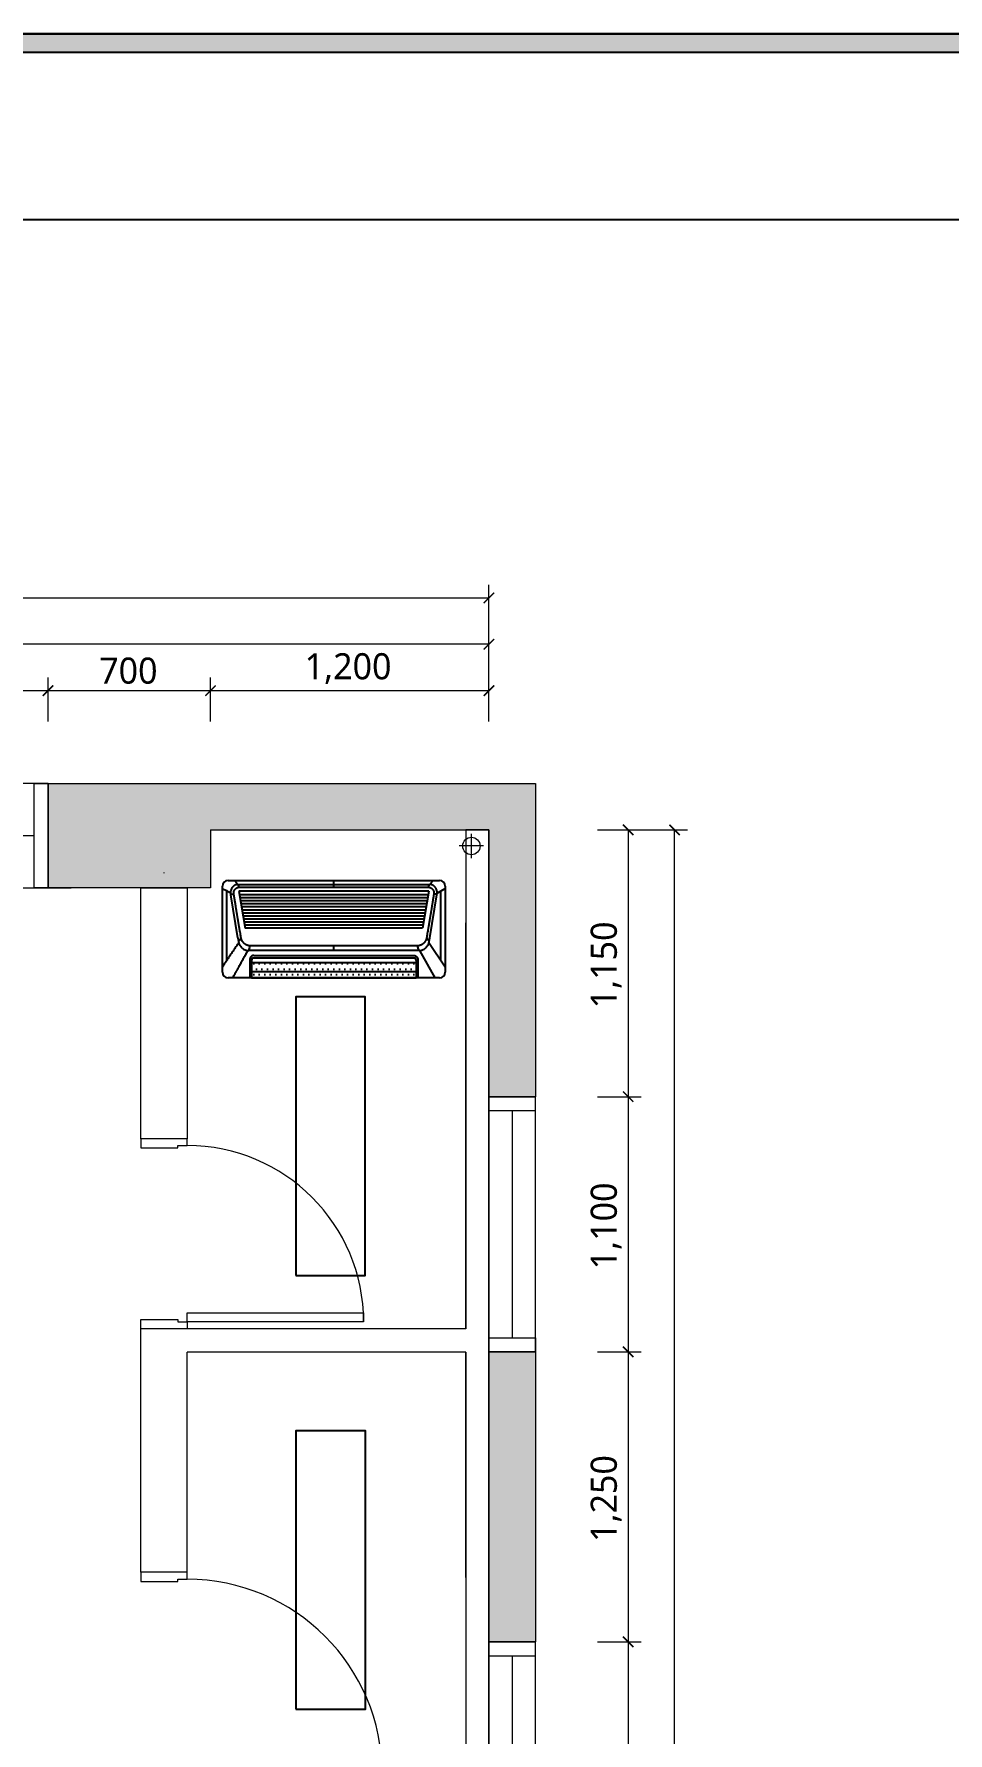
# Model space of a CAD drawing. Header units: metres. Extents: x 11578468 to 47831421, y -58341524 to -14256839.
# Drawn here: x 23850967 to 23854906, y -29081585 to -29074262 of the extents above; entities that cross this region are included whole.
import ezdxf
from ezdxf.enums import TextEntityAlignment as Align

# ---------------------------------------------------------------- set-up
doc = ezdxf.new("R2010")
doc.units = ezdxf.units.M
doc.header["$LTSCALE"] = 50
doc.header["$MEASUREMENT"] = 0
doc.layers.get('DEFPOINTS').update_dxf_attribs({"linetype": 'CONTINUOUS'})
for name, color, linetype in [('#조명', 40, 'CONTINUOUS'), ('DVM_INDOOR', 7, 'CONTINUOUS'), ('FORM(YOURNAME)-1', 1, 'CONTINUOUS'), ('FORM(YOURNAME)-11', 1, 'CONTINUOUS')]:
    doc.layers.add(name, color=color, linetype=linetype)
doc.layers.add('ha', color=8, linetype='CONTINUOUS', lineweight=5)
doc.styles.add('N 맑은고딕', font='malgun.ttf')
doc.styles.add('YOURNAME', font='malgun.ttf')

# ---------------------------------------------------------------- blocks, each defined once
blk = doc.blocks.new('FORM-ELEVATION')
at = {"layer": 'FORM(YOURNAME)-11'}
h = blk.add_hatch(color=256, dxfattribs=at)
h.dxf.hatch_style = 1
h.paths.add_polyline_path([(-10309, 35708), (71691, 35708), (71691, 35508), (-10309, 35508)])
h.paths.add_polyline_path([(-10309, -21492), (71691, -21492), (71691, -21692), (-10309, -21692)])
at = {"layer": 'DEFPOINTS', "color": 158}
blk.add_lwpolyline([(-10309, -21692), (71691, -21692), (71691, 35708), (-10309, 35708)], close=True, dxfattribs=at)
at = {"layer": 'DEFPOINTS'}
blk.add_lwpolyline([(-8309, 33708), (61071, 33708), (61071, -19692), (-8309, -19692)], close=True, dxfattribs=at)
at = {"layer": 'FORM(YOURNAME)-11'}
blk.add_lwpolyline([(-10309, 35708), (71691, 35708), (71691, 35508), (-10309, 35508)], close=True, dxfattribs=at)
at = {"layer": 'FORM(YOURNAME)-11', "color": 3, "style": 'YOURNAME'}
for tag, height, p in [('1', 451, (71041, -1219)), ('2', 451, (71041, -1863)), ('3', 451, (71041, -3150)), ('4', 451, (71041, -5081)), ('5', 515, (71041, -7398)), ('6', 515, (71041, -9650)), ('7', 515, (71041, -11903)), ('8', 515, (71041, -14155)), ('9', 515, (71041, -16408)), ('10', 515, (66791, -18596)), ('11', 515, (71041, -18660)), ('12', 515, (66791, -20848)), ('13', 515, (71041, -20848))]:
    blk.add_attdef(tag, text='', height=height, dxfattribs=at).set_placement(p, align=Align.MIDDLE_RIGHT)

msp = doc.modelspace()

# ---------------------------------------------------------------- hatches: boundary and pattern name
at = {"layer": 'DVM_INDOOR'}
h = msp.add_hatch(dxfattribs=at)
h.set_pattern_fill('DOTS', color=0, scale=15, angle=180)
h.set_pattern_definition([(180, (23852259.294, -29077911.435), (-11.9062, -23.8125), [0, -23.8125])])
h.paths.add_polyline_path([(23852613.7, -29078264.6), (23852613.7, -29078253.7, 0.414214), (23852604.9, -29078244.8), (23851913.7, -29078244.8, 0.414214), (23851904.8, -29078253.7), (23851904.8, -29078264.6)])
h.paths.add_polyline_path([(23852613.7, -29078302.2), (23852613.7, -29078264.6), (23851904.8, -29078264.6), (23851904.8, -29078302.2)])
h.paths.add_polyline_path([(23851904.8, -29078302.2), (23851904.8, -29078330.5), (23852613.7, -29078330.5), (23852613.7, -29078302.2)])

# ---------------------------------------------------------------- linework, layer by layer
at = {"layer": '#조명', "ltscale": 10}
for points in [[(23852094.9, -29079612.6), (23852394.9, -29079612.6), (23852394.9, -29078412.6), (23852094.9, -29078412.6)], [(23852095.3, -29081482.3), (23852395.3, -29081482.3), (23852395.3, -29080282.3), (23852095.3, -29080282.3)]]:
    msp.add_lwpolyline(points, close=True, dxfattribs=at)
at = {"layer": 'DVM_INDOOR', "color": 0}
for p, q in [((23851779.3, -29078305.5), (23851779.3, -29077935.5)), ((23851804.3, -29077910.5), (23852714.3, -29077910.5)), ((23851847.1, -29077927.9), (23852671.5, -29077927.9)), ((23851851.9, -29077939.5), (23851847.1, -29077927.9)), ((23851851.9, -29077939.5), (23852666.7, -29077939.5)), ((23852259.3, -29077939.5), (23852259.3, -29077910.5)), ((23852666.7, -29077939.5), (23852671.5, -29077927.9)), ((23852704.5, -29077964.6), (23852739.3, -29077945)), ((23852739.3, -29077935.5), (23852739.3, -29078305.5)), ((23851798.3, -29078254.4), (23851798.3, -29077955.8)), ((23851814.5, -29077968.8), (23851828.5, -29077968.8)), ((23851845.5, -29078157.4), (23851815.1, -29077972.9)), ((23851850.4, -29077956.1), (23851877, -29078116.5)), ((23852668.3, -29077956.1), (23851850.4, -29077956.1)), ((23852665.6, -29077972.5), (23851853.1, -29077972.5)), ((23852663.4, -29077985.5), (23851855.3, -29077985.5)), ((23852661.3, -29077998.6), (23851857.4, -29077998.6)), ((23852659.1, -29078011.6), (23851859.6, -29078011.6)), ((23852656.9, -29078024.6), (23851861.8, -29078024.6)), ((23852668.3, -29077956.1), (23852641.7, -29078116.5)), ((23852673, -29078157.4), (23852703.5, -29077972.9)), ((23852704.1, -29077968.8), (23852690.1, -29077968.8)), ((23852720.3, -29078255.2), (23852720.3, -29077955.8)), ((23852654.8, -29078037.8), (23851864, -29078037.8)), ((23852652.6, -29078050.8), (23851866.1, -29078050.8)), ((23852650.4, -29078063.8), (23851868.3, -29078063.8)), ((23852648.3, -29078076.9), (23851870.4, -29078076.9)), ((23852646.1, -29078089.9), (23851872.6, -29078089.9)), ((23851848.3, -29078173.5), (23851859.7, -29078157.2)), ((23852643.9, -29078102.9), (23851874.8, -29078102.9)), ((23852641.7, -29078116.5), (23851877, -29078116.5)), ((23852670.3, -29078173.5), (23852659, -29078157.2)), ((23852626.1, -29078212.5), (23851892.5, -29078212.6)), ((23851895.2, -29078191), (23852623.5, -29078191)), ((23852604.9, -29078244.8), (23851913.7, -29078244.8)), ((23851915.1, -29078233.5), (23852603.5, -29078233.5)), ((23852259.4, -29078212.6), (23852259.4, -29078191)), ((23852626.1, -29078212.6), (23852620.5, -29078191)), ((23852696.2, -29078330.5), (23852629.3, -29078212.5)), ((23852739.3, -29078283.5), (23852669.1, -29078178.6)), ((23851897.3, -29078254.6), (23851897.3, -29078330.5)), ((23851904.8, -29078253.7), (23851904.8, -29078330.5)), ((23851904.8, -29078264.6), (23852613.7, -29078264.6)), ((23851904.8, -29078302.2), (23852613.7, -29078302.2)), ((23852613.7, -29078253.7), (23852613.7, -29078330.5)), ((23852714.3, -29078330.5), (23851804.3, -29078330.5)), ((23851904.8, -29078330.5), (23852613.7, -29078330.5))]:
    msp.add_line(p, q, dxfattribs=at)
for centre, radius, start, end in [((23851804.3, -29077935.5), 25, 90, 180), ((23852714.3, -29077935.5), 25, 0, 90), ((23851913.7, -29078253.7), 8.88, 90, 180), ((23852604.9, -29078253.7), 8.88, 0, 90), ((23851804.3, -29078305.5), 25, 180, 270), ((23852714.3, -29078305.5), 25, 270, 0)]:
    msp.add_arc(centre, radius, start, end, dxfattribs=at)
for points, knots in [([(23851814, -29077964.6), (23851813.8, -29077964.5), (23851813.4, -29077964.3), (23851812.8, -29077963.9), (23851812.2, -29077963.6), (23851811.6, -29077963.2), (23851811, -29077962.9), (23851810.3, -29077962.5), (23851809.7, -29077962.2), (23851809, -29077961.8), (23851808.3, -29077961.4), (23851807.7, -29077961), (23851807, -29077960.6), (23851806.3, -29077960.3), (23851805.6, -29077959.9), (23851804.9, -29077959.5), (23851804.2, -29077959.1), (23851803.4, -29077958.7), (23851802.7, -29077958.3), (23851802.1, -29077957.9), (23851801.6, -29077957.7), (23851801.3, -29077957.5), (23851801, -29077957.3), (23851800.7, -29077957.2), (23851800.4, -29077957), (23851800.1, -29077956.8), (23851799.8, -29077956.7), (23851799.5, -29077956.5), (23851799.2, -29077956.3), (23851798.9, -29077956.1), (23851798.6, -29077956), (23851798.4, -29077955.9), (23851798.3, -29077955.8), (23851798.3, -29077955.8), (23851798.3, -29077955.8), (23851798.3, -29077955.8), (23851791.9, -29077952.3), (23851785.6, -29077948.8), (23851779.3, -29077945.2)], [0, 0, 0, 0, 0.037955, 0.076452, 0.11549, 0.15507, 0.195192, 0.235857, 0.277063, 0.318813, 0.361106, 0.403942, 0.447322, 0.491246, 0.535716, 0.58073, 0.62629, 0.672397, 0.71905, 0.76625, 0.785405, 0.804619, 0.823892, 0.843223, 0.862614, 0.882063, 0.901572, 0.921139, 0.940766, 0.960451, 0.980196, 1, 1, 1, 1, 1, 1, 2.206425, 2.206425, 2.206425, 2.206425]), ([(23851844, -29077928), (23851843.8, -29077928.1), (23851843.1, -29077928.1), (23851841.7, -29077928.3), (23851838.2, -29077929), (23851834.2, -29077930.4), (23851830.5, -29077932.5), (23851828.5, -29077933.9), (23851827, -29077935), (23851825.6, -29077936.2), (23851824.3, -29077937.5), (23851823.2, -29077938.6), (23851822.4, -29077939.5), (23851821.8, -29077940.2), (23851821.2, -29077941), (23851820.5, -29077942), (23851819.3, -29077943.8), (23851817.1, -29077947.6), (23851815.4, -29077952.4), (23851814.3, -29077957.4), (23851814, -29077960.6), (23851814, -29077963), (23851814, -29077964.1), (23851814, -29077964.6)], [0, 0, 0, 0, 0.009066, 0.044745, 0.080424, 0.223142, 0.2945, 0.330179, 0.365859, 0.401538, 0.437217, 0.472897, 0.490736, 0.508576, 0.526415, 0.544255, 0.579934, 0.651293, 0.79401, 0.865369, 0.936727, 0.972407, 1, 1, 1, 1]), ([(23851828.5, -29077968.8), (23851828.4, -29077967.9), (23851828.2, -29077966.6), (23851828.2, -29077964.8), (23851828.2, -29077962.9), (23851828.4, -29077960.7), (23851829.2, -29077957.1), (23851830.2, -29077954.4), (23851831.1, -29077952.6), (23851831.1, -29077952.5)], [0, 0, 0, 0, 0.161812, 0.242718, 0.323624, 0.485436, 0.647248, 0.970871, 1, 1, 1, 1]), ([(23851831.1, -29077952.5), (23851831.5, -29077951.8), (23851832.1, -29077950.8), (23851832.8, -29077949.6), (23851833.4, -29077948.9), (23851833.8, -29077948.4), (23851834.2, -29077947.9), (23851834.8, -29077947.2), (23851835.5, -29077946.4), (23851836.5, -29077945.5), (23851837.5, -29077944.6), (23851838.5, -29077943.8), (23851840, -29077942.8), (23851842.6, -29077941.3), (23851845.5, -29077940.3), (23851848, -29077939.8), (23851849.3, -29077939.6), (23851850.6, -29077939.5), (23851851.4, -29077939.5), (23851851.9, -29077939.5)], [0, 0, 0, 0, 0.083501, 0.134418, 0.159876, 0.185335, 0.210793, 0.236251, 0.287168, 0.338084, 0.389001, 0.439918, 0.490834, 0.592667, 0.796334, 0.84725, 0.898167, 0.949083, 1, 1, 1, 1]), ([(23851844, -29077928), (23851843.5, -29077927.3), (23851842.7, -29077925.8), (23851841.4, -29077923.5), (23851840.5, -29077921.9), (23851839.9, -29077920.8), (23851839.7, -29077920.5), (23851839.5, -29077920.2), (23851839.4, -29077920), (23851839.2, -29077919.6), (23851838.6, -29077918.6), (23851837.6, -29077916.9), (23851836.3, -29077914.8), (23851835.4, -29077913.3), (23851834.9, -29077912.5), (23851834.8, -29077912.4), (23851834.4, -29077911.7), (23851833.9, -29077911.1), (23851833.5, -29077910.5)], [0, 0, 0, 0, 0.138479, 0.276957, 0.415436, 0.450055, 0.471693, 0.484675, 0.497657, 0.519295, 0.553914, 0.692393, 0.830871, 0.96935, 1, 1, 1, 1.138988, 1.138988, 1.138988, 1.138988]), ([(23851844, -29077928), (23851844.4, -29077928), (23851845.4, -29077927.9), (23851846.5, -29077927.9), (23851847.1, -29077927.9)], [0, 0, 0, 0, 0.427232, 1, 1, 1, 1]), ([(23852666.7, -29077939.5), (23852667.2, -29077939.5), (23852668, -29077939.5), (23852669.3, -29077939.6), (23852670.6, -29077939.8), (23852673.1, -29077940.3), (23852676, -29077941.3), (23852678.6, -29077942.8), (23852680.1, -29077943.8), (23852681.1, -29077944.6), (23852682.1, -29077945.5), (23852683.1, -29077946.4), (23852683.8, -29077947.2), (23852684.4, -29077947.9), (23852684.8, -29077948.4), (23852685.2, -29077948.9), (23852685.7, -29077949.6), (23852686.5, -29077950.8), (23852687.1, -29077951.8), (23852687.5, -29077952.5)], [0, 0, 0, 0, 0.050917, 0.101833, 0.15275, 0.203666, 0.407333, 0.509166, 0.560082, 0.610999, 0.661916, 0.712832, 0.763749, 0.789207, 0.814665, 0.840124, 0.865582, 0.916499, 1, 1, 1, 1]), ([(23852674.6, -29077928), (23852674.2, -29077928), (23852673.1, -29077927.9), (23852672.1, -29077927.9), (23852671.5, -29077927.9)], [0, 0, 0, 0, 0.427232, 1, 1, 1, 1]), ([(23852685.1, -29077910.5), (23852684.7, -29077911.1), (23852684.2, -29077911.7), (23852683.8, -29077912.4), (23852683.7, -29077912.5), (23852683.2, -29077913.3), (23852682.2, -29077914.8), (23852681, -29077916.9), (23852680, -29077918.6), (23852679.4, -29077919.6), (23852679.2, -29077920), (23852679.1, -29077920.2), (23852678.9, -29077920.5), (23852678.7, -29077920.8), (23852678.1, -29077921.9), (23852677.2, -29077923.5), (23852675.9, -29077925.8), (23852675, -29077927.3), (23852674.6, -29077928)], [-0.138988, -0.138988, -0.138988, -0.138988, 0, 0, 0, 0.03065, 0.169129, 0.307607, 0.446086, 0.480706, 0.502343, 0.515325, 0.528308, 0.549945, 0.584564, 0.723043, 0.861521, 1, 1, 1, 1]), ([(23852704.5, -29077964.6), (23852704.6, -29077964.1), (23852704.6, -29077963), (23852704.5, -29077960.6), (23852704.2, -29077957.4), (23852703.2, -29077952.4), (23852701.5, -29077947.6), (23852699.3, -29077943.8), (23852698.1, -29077942), (23852697.4, -29077941), (23852696.8, -29077940.2), (23852696.2, -29077939.5), (23852695.4, -29077938.6), (23852694.3, -29077937.5), (23852693, -29077936.2), (23852691.6, -29077935), (23852690.1, -29077933.9), (23852688.1, -29077932.5), (23852684.4, -29077930.4), (23852680.4, -29077929), (23852676.9, -29077928.3), (23852675.5, -29077928.1), (23852674.8, -29077928.1), (23852674.6, -29077928)], [0, 0, 0, 0, 0.027593, 0.063273, 0.134631, 0.20599, 0.348707, 0.420066, 0.455745, 0.473585, 0.491424, 0.509264, 0.527103, 0.562783, 0.598462, 0.634141, 0.669821, 0.7055, 0.776858, 0.919576, 0.955255, 0.990934, 1, 1, 1, 1]), ([(23852687.5, -29077952.5), (23852687.5, -29077952.6), (23852688.4, -29077954.4), (23852689.4, -29077957.1), (23852690.2, -29077960.7), (23852690.4, -29077962.9), (23852690.4, -29077964.8), (23852690.4, -29077966.6), (23852690.2, -29077967.9), (23852690.1, -29077968.8)], [0, 0, 0, 0, 0.029129, 0.352752, 0.514564, 0.676376, 0.757282, 0.838188, 1, 1, 1, 1]), ([(23851814, -29077964.6), (23851814.1, -29077964.7), (23851814.1, -29077966.2), (23851814.3, -29077967.6), (23851814.5, -29077968.8)], [0, 0, 0, 0, 0.10178, 1, 1, 1, 1]), ([(23851853.8, -29078123.2), (23851853.7, -29078122.7), (23851853.5, -29078121.9), (23851853.3, -29078120.6), (23851853.1, -29078119.4), (23851852.9, -29078118.1), (23851852.7, -29078116.8), (23851852.5, -29078115.5), (23851852.2, -29078114.3), (23851852, -29078113), (23851851.8, -29078111.7), (23851851.6, -29078110.5), (23851851.4, -29078109.2), (23851851.2, -29078107.9), (23851851, -29078106.7), (23851850.7, -29078105.4), (23851850.5, -29078104.1), (23851850.3, -29078102.9), (23851850.1, -29078101.6), (23851849.9, -29078100.3), (23851849.7, -29078099.1), (23851849.5, -29078097.8), (23851849.2, -29078096.5), (23851849, -29078095.2), (23851848.8, -29078094), (23851848.6, -29078092.7), (23851848.4, -29078091.4), (23851848.2, -29078090.2), (23851848, -29078088.9), (23851847.8, -29078087.6), (23851847.5, -29078086.4), (23851847.3, -29078085.1), (23851847.1, -29078083.8), (23851846.9, -29078082.6), (23851846.7, -29078081.3), (23851846.5, -29078080), (23851846.3, -29078078.7), (23851846.1, -29078077.5), (23851845.9, -29078076.2), (23851845.6, -29078074.9), (23851845.4, -29078073.7), (23851845.2, -29078072.4), (23851845, -29078071.1), (23851844.8, -29078069.9), (23851844.6, -29078068.6), (23851844.4, -29078067.3), (23851844.2, -29078066), (23851844, -29078064.8), (23851843.7, -29078063.5), (23851843.5, -29078062.2), (23851843.3, -29078061), (23851843.1, -29078059.7), (23851842.9, -29078058.4), (23851842.7, -29078057.2), (23851842.5, -29078055.9), (23851842.3, -29078054.6), (23851842.1, -29078053.3), (23851841.9, -29078052.1), (23851841.7, -29078050.8), (23851841.5, -29078049.7), (23851841.3, -29078048.4), (23851841, -29078047), (23851840.7, -29078045.1), (23851840.3, -29078042.8), (23851839.9, -29078039.9), (23851839.3, -29078036.6), (23851838.7, -29078032.7), (23851838, -29078028.4), (23851837.2, -29078023.7), (23851836.4, -29078018.4), (23851835.4, -29078012.3), (23851834.3, -29078005.7), (23851833.3, -29077998.9), (23851832.2, -29077992.5), (23851831.3, -29077986.6), (23851830.5, -29077981.2), (23851829.8, -29077976.9), (23851829.3, -29077973.7), (23851828.9, -29077971.3), (23851828.6, -29077969.6), (23851828.5, -29077968.8)], [0, 0, 0, 0, 0.008229, 0.016457, 0.024686, 0.032914, 0.041143, 0.049372, 0.0576, 0.065829, 0.074057, 0.082286, 0.090515, 0.098743, 0.106972, 0.115201, 0.123429, 0.131658, 0.139887, 0.148115, 0.156344, 0.164573, 0.172802, 0.181031, 0.189259, 0.197488, 0.205717, 0.213946, 0.222175, 0.230404, 0.238633, 0.246862, 0.255091, 0.26332, 0.271549, 0.279778, 0.288007, 0.296236, 0.304465, 0.312694, 0.320924, 0.329153, 0.337382, 0.345612, 0.353841, 0.36207, 0.3703, 0.378529, 0.386759, 0.394988, 0.403218, 0.411447, 0.419677, 0.427907, 0.436137, 0.444366, 0.452596, 0.460826, 0.469056, 0.477286, 0.483305, 0.49245, 0.504719, 0.520112, 0.538631, 0.560274, 0.585042, 0.612935, 0.643953, 0.678095, 0.715362, 0.762507, 0.806641, 0.847764, 0.885877, 0.920978, 0.953069, 0.968712, 0.984356, 1, 1, 1, 1]), ([(23852690.1, -29077968.8), (23852690, -29077969.3), (23852689.9, -29077970.3), (23852689.6, -29077971.7), (23852689.4, -29077973.2), (23852689.2, -29077974.6), (23852688.8, -29077977.2), (23852688.2, -29077981), (23852687.4, -29077985.9), (23852686.6, -29077990.8), (23852685.8, -29077995.7), (23852685.1, -29078000.6), (23852684.3, -29078005.5), (23852683.5, -29078010.4), (23852682.7, -29078015.3), (23852681.9, -29078020.2), (23852681.1, -29078025.1), (23852680.3, -29078030), (23852679.5, -29078034.9), (23852678.7, -29078039.7), (23852677.9, -29078044.6), (23852677.3, -29078048.3), (23852676.9, -29078050.8), (23852676.7, -29078052.4), (23852676.4, -29078054.3), (23852676, -29078056.5), (23852675.6, -29078059), (23852675.1, -29078061.9), (23852674.6, -29078065.2), (23852674, -29078068.7), (23852673.3, -29078072.7), (23852672.6, -29078076.9), (23852671.9, -29078081.5), (23852671.1, -29078086), (23852670.4, -29078090.4), (23852669.7, -29078094.3), (23852669.1, -29078098.1), (23852668.5, -29078101.8), (23852667.9, -29078105.3), (23852667.3, -29078108.6), (23852666.8, -29078111.8), (23852666.2, -29078114.9), (23852665.8, -29078117.8), (23852665.3, -29078120.5), (23852665, -29078122.3), (23852664.8, -29078123.2)], [0, 0, 0, 0, 0.009386, 0.018773, 0.028159, 0.037545, 0.046931, 0.078652, 0.110373, 0.142093, 0.173812, 0.205531, 0.23725, 0.268968, 0.300686, 0.332404, 0.364122, 0.395839, 0.427558, 0.459276, 0.490995, 0.522714, 0.530462, 0.540414, 0.552571, 0.566932, 0.583498, 0.602267, 0.623241, 0.646419, 0.671801, 0.699386, 0.729175, 0.761167, 0.787726, 0.813316, 0.837936, 0.861587, 0.884268, 0.90598, 0.926722, 0.946495, 0.965299, 0.983134, 1, 1, 1, 1]), ([(23852704.1, -29077968.8), (23852704.3, -29077967.6), (23852704.5, -29077966.2), (23852704.5, -29077964.7), (23852704.5, -29077964.6)], [0, 0, 0, 0, 0.89822, 1, 1, 1, 1]), ([(23851845.5, -29078157.4), (23851845.7, -29078158.5), (23851846.3, -29078161.7), (23851847.2, -29078167.1), (23851848, -29078171.3), (23851848.3, -29078173.5)], [0, 0, 0, 0, 0.203657, 0.601828, 1, 1, 1, 1]), ([(23851859.6, -29078157.2), (23851859.3, -29078155.3), (23851858.6, -29078151.3), (23851857.2, -29078143.5), (23851855.6, -29078134.1), (23851854.3, -29078126.7), (23851853.8, -29078123.2)], [0, 0, 0, 0, 0.172683, 0.345367, 0.690733, 1, 1, 1, 1]), ([(23851891.6, -29078191), (23851890.5, -29078190.8), (23851888.2, -29078190.2), (23851883.9, -29078188.8), (23851879.7, -29078186.7), (23851875.9, -29078184.1), (23851873.1, -29078181.9), (23851870.6, -29078179.5), (23851867.5, -29078175.9), (23851864.2, -29078170.9), (23851862, -29078166), (23851860.8, -29078162.5), (23851860.2, -29078160.2), (23851859.8, -29078158.4), (23851859.6, -29078157.2)], [0, 0, 0, 0, 0.071326, 0.142762, 0.285635, 0.357072, 0.428508, 0.499945, 0.571381, 0.714254, 0.857127, 0.892845, 0.928564, 1, 1, 1, 1]), ([(23852659, -29078157.2), (23852658.6, -29078159.3), (23852658.1, -29078161.4), (23852657.1, -29078164.4), (23852656.8, -29078165.4), (23852656, -29078167.3), (23852655.5, -29078168.3), (23852654.6, -29078170.2), (23852654.1, -29078171.1), (23852653, -29078172.9), (23852652.5, -29078173.8), (23852651.3, -29078175.5), (23852650.7, -29078176.3), (23852649.4, -29078177.9), (23852648, -29078179.5), (23852646.5, -29078180.9), (23852645, -29078182.3), (23852644.2, -29078182.9), (23852642.6, -29078184.2), (23852641.8, -29078184.8), (23852640.1, -29078185.9), (23852639.2, -29078186.4), (23852637.4, -29078187.4), (23852636.5, -29078187.9), (23852634.7, -29078188.7), (23852633.7, -29078189.1), (23852630.9, -29078190.1), (23852629, -29078190.6), (23852627, -29078191)], [0, 0, 0, 0, 0.125, 0.125, 0.1875, 0.1875, 0.25, 0.25, 0.3125, 0.3125, 0.375, 0.375, 0.4375, 0.4375, 0.5, 0.5625, 0.5625, 0.625, 0.625, 0.6875, 0.6875, 0.75, 0.75, 0.8125, 0.8125, 0.875, 0.875, 1, 1, 1, 1]), ([(23852664.8, -29078123.2), (23852664.2, -29078126.7), (23852663, -29078134.1), (23852661.4, -29078143.5), (23852660, -29078151.3), (23852659.3, -29078155.3), (23852659, -29078157.2)], [0, 0, 0, 0, 0.309267, 0.654634, 0.827317, 1, 1, 1, 1]), ([(23852670.3, -29078173.5), (23852670.6, -29078171.3), (23852671.4, -29078167.1), (23852672.3, -29078161.7), (23852672.9, -29078158.5), (23852673, -29078157.4)], [0, 0, 0, 0, 0.398172, 0.796343, 1, 1, 1, 1]), ([(23851849.5, -29078178.6), (23851849.3, -29078178.9), (23851847.5, -29078181.5), (23851842.6, -29078188.8), (23851834.6, -29078200.6), (23851826.6, -29078212.3), (23851820.3, -29078221.7), (23851815.5, -29078228.7), (23851810.8, -29078235.7), (23851806.1, -29078242.8), (23851802.1, -29078248.6), (23851799.5, -29078252.5), (23851798.5, -29078254), (23851798.3, -29078254.4)], [0, 0, 0, 0, 0.010955, 0.103774, 0.289412, 0.47505, 0.567869, 0.660688, 0.753507, 0.846326, 0.939144, 0.985554, 1, 1, 1, 1]), ([(23851848.3, -29078173.5), (23851848.6, -29078174.8), (23851848.9, -29078176.6), (23851849.4, -29078178.2), (23851849.5, -29078178.6)], [0, 0, 0, 0, 0.78338, 1, 1, 1, 1]), ([(23851849.2, -29078283.5), (23851850.4, -29078281.4), (23851853.1, -29078276.7), (23851857.2, -29078269.4), (23851861.6, -29078261.6), (23851867.5, -29078251.2), (23851874.8, -29078238.1), (23851882.2, -29078225.1), (23851887, -29078216.5), (23851888.9, -29078213.2), (23851889.3, -29078212.5)], [0, 0, 0, 0, 0.089531, 0.199634, 0.309737, 0.419839, 0.640044, 0.86025, 0.970352, 1, 1, 1, 1]), ([(23851849.5, -29078178.6), (23851849.6, -29078178.9), (23851849.9, -29078179.9), (23851851, -29078183.4), (23851853.5, -29078189.1), (23851857.3, -29078194.7), (23851860.8, -29078198.8), (23851863.7, -29078201.6), (23851866.8, -29078204.1), (23851871.2, -29078207.1), (23851876, -29078209.4), (23851880.9, -29078211.1), (23851884.1, -29078211.8), (23851886.7, -29078212.2), (23851888.2, -29078212.4), (23851889.1, -29078212.5), (23851889.3, -29078212.5)], [0, 0, 0, 0, 0.016085, 0.052074, 0.196028, 0.339982, 0.411958, 0.483935, 0.555912, 0.627889, 0.771843, 0.84382, 0.915797, 0.951785, 0.987774, 1, 1, 1, 1]), ([(23851889.3, -29078212.5), (23851889.7, -29078212.5), (23851890.8, -29078212.6), (23851891.9, -29078212.6), (23851892.5, -29078212.6)], [0, 0, 0, 0, 0.39769, 1, 1, 1, 1]), ([(23851892.5, -29078191), (23851893.2, -29078191), (23851893.9, -29078191), (23851894.7, -29078191), (23851894.9, -29078191), (23851895.1, -29078191)], [0, 0, 0, 0, 0.786931, 0.786931, 1, 1, 1, 1]), ([(23851898.1, -29078191), (23851897.9, -29078191.5), (23851897.8, -29078192.1), (23851897.7, -29078192.6), (23851897.5, -29078193.2), (23851897.4, -29078193.7), (23851897.2, -29078194.2), (23851895.7, -29078200.4), (23851894.1, -29078206.5), (23851892.5, -29078212.6)], [-0.176159, -0.176159, -0.176159, -0.176159, -0.087991, -0.087991, -0.087991, 0, 0, 0, 1, 1, 1, 1]), ([(23851895.2, -29078191), (23851895.2, -29078191), (23851895.2, -29078191), (23851895.2, -29078191), (23851895.2, -29078191), (23851895.2, -29078191)], [0, 0, 0, 0, 0.5, 0.5, 1, 1, 1, 1]), ([(23851900.9, -29078241.1), (23851900.9, -29078241.1), (23851900.8, -29078241.2), (23851900.7, -29078241.3), (23851900.7, -29078241.4), (23851900.6, -29078241.6), (23851900.5, -29078241.7), (23851900.2, -29078242.1), (23851900.1, -29078242.3), (23851899.6, -29078243.1), (23851899.4, -29078243.6), (23851898.9, -29078244.7), (23851898.7, -29078245.3), (23851898.4, -29078246.1), (23851898.3, -29078246.4), (23851898.1, -29078246.8), (23851898.1, -29078246.9), (23851898, -29078247.2), (23851897.9, -29078247.7), (23851897.8, -29078248.1), (23851897.7, -29078248.5), (23851897.7, -29078248.7), (23851897.6, -29078249), (23851897.6, -29078249.1), (23851897.6, -29078249.4), (23851897.5, -29078249.6), (23851897.5, -29078249.9), (23851897.5, -29078250), (23851897.4, -29078250.5), (23851897.4, -29078250.7), (23851897.4, -29078251.3), (23851897.4, -29078251.6), (23851897.4, -29078252.2), (23851897.3, -29078252.5), (23851897.3, -29078253.1), (23851897.3, -29078253.4), (23851897.3, -29078254), (23851897.3, -29078254.3), (23851897.3, -29078254.6)], [0, 0, 0, 0, 0.015625, 0.015625, 0.03125, 0.03125, 0.0625, 0.0625, 0.125, 0.125, 0.25, 0.25, 0.375, 0.375, 0.4375, 0.4375, 0.46875, 0.46875, 0.5, 0.5625, 0.5625, 0.59375, 0.59375, 0.625, 0.625, 0.65625, 0.65625, 0.6875, 0.6875, 0.75, 0.75, 0.8125, 0.8125, 0.875, 0.875, 0.9375, 0.9375, 1, 1, 1, 1]), ([(23851915.1, -29078233.5), (23851914.8, -29078233.5), (23851914.4, -29078233.5), (23851913.7, -29078233.6), (23851913.4, -29078233.6), (23851912.7, -29078233.7), (23851912.3, -29078233.7), (23851911.7, -29078233.9), (23851911.3, -29078233.9), (23851910.6, -29078234.1), (23851910.3, -29078234.2), (23851909.9, -29078234.3), (23851909.8, -29078234.4), (23851909.6, -29078234.4), (23851909.6, -29078234.5), (23851909.3, -29078234.5), (23851909.1, -29078234.6), (23851908.3, -29078234.9), (23851907.7, -29078235.2), (23851906.8, -29078235.7), (23851906.2, -29078236.1), (23851905.6, -29078236.4), (23851905.2, -29078236.7), (23851905, -29078236.9), (23851904.8, -29078237), (23851904.7, -29078237.1), (23851904.6, -29078237.2), (23851904.3, -29078237.4), (23851903.9, -29078237.7), (23851903.4, -29078238.2), (23851902.9, -29078238.7), (23851902.4, -29078239.2), (23851901.7, -29078240), (23851901.3, -29078240.5), (23851900.9, -29078241.1)], [0, 0, 0, 0, 0.0625, 0.0625, 0.125, 0.125, 0.1875, 0.1875, 0.25, 0.25, 0.3125, 0.3125, 0.328125, 0.328125, 0.34375, 0.34375, 0.375, 0.375, 0.5, 0.5, 0.5625, 0.625, 0.625, 0.65625, 0.65625, 0.671875, 0.671875, 0.6875, 0.75, 0.75, 0.8125, 0.875, 0.875, 1, 1, 1, 1]), ([(23852603.5, -29078233.5), (23852603.8, -29078233.5), (23852604.4, -29078233.5), (23852605, -29078233.6), (23852605.7, -29078233.6), (23852606.3, -29078233.7), (23852606.9, -29078233.9), (23852607.5, -29078234), (23852607.8, -29078234.1), (23852608.3, -29078234.2), (23852608.5, -29078234.3), (23852608.7, -29078234.3), (23852608.9, -29078234.4), (23852609, -29078234.4), (23852609.3, -29078234.6), (23852609.9, -29078234.8), (23852611.1, -29078235.3), (23852611.9, -29078235.7), (23852612.7, -29078236.2), (23852613, -29078236.4), (23852613.3, -29078236.7), (23852613.5, -29078236.8), (23852613.7, -29078237), (23852613.9, -29078237.1), (23852613.9, -29078237.1), (23852614.5, -29078237.6), (23852615, -29078238), (23852615.9, -29078238.8), (23852616.3, -29078239.3), (23852616.7, -29078239.8)], [0, 0, 0, 0, 0.0625, 0.125, 0.125, 0.1875, 0.25, 0.25, 0.3125, 0.3125, 0.34375, 0.359375, 0.359375, 0.375, 0.375, 0.4375, 0.5, 0.625, 0.625, 0.6875, 0.6875, 0.71875, 0.734375, 0.734375, 0.75, 0.75, 0.875, 0.875, 1, 1, 1, 1]), ([(23852616.7, -29078239.8), (23852616.9, -29078240), (23852617.1, -29078240.3), (23852617.4, -29078240.7), (23852617.6, -29078240.9), (23852617.7, -29078241.1), (23852617.8, -29078241.2), (23852617.8, -29078241.3), (23852618.3, -29078241.9), (23852618.6, -29078242.5), (23852619.2, -29078243.7), (23852619.5, -29078244.2), (23852620, -29078245.5), (23852620.2, -29078246.1), (23852620.4, -29078246.8), (23852620.5, -29078246.9), (23852620.5, -29078247), (23852620.6, -29078247.3), (23852620.6, -29078247.5), (23852620.8, -29078248), (23852620.8, -29078248.3), (23852620.9, -29078248.7), (23852620.9, -29078248.8), (23852621, -29078249), (23852621, -29078249.1), (23852621, -29078249.2), (23852621, -29078249.3), (23852621, -29078249.5), (23852621, -29078249.6), (23852621.1, -29078250), (23852621.1, -29078250.3), (23852621.2, -29078251), (23852621.2, -29078251.3), (23852621.2, -29078252), (23852621.2, -29078252.3), (23852621.2, -29078252.9), (23852621.2, -29078253.3), (23852621.3, -29078253.9), (23852621.3, -29078254.3), (23852621.3, -29078254.6)], [0, 0, 0, 0, 0.0625, 0.0625, 0.09375, 0.109375, 0.109375, 0.125, 0.125, 0.25, 0.25, 0.375, 0.375, 0.5, 0.5, 0.515625, 0.515625, 0.53125, 0.5625, 0.5625, 0.625, 0.625, 0.640625, 0.640625, 0.65625, 0.65625, 0.671875, 0.671875, 0.6875, 0.6875, 0.75, 0.75, 0.8125, 0.8125, 0.875, 0.875, 0.9375, 0.9375, 1, 1, 1, 1]), ([(23852623.6, -29078191), (23852624.3, -29078191), (23852624.9, -29078191), (23852625.8, -29078191), (23852625.9, -29078191), (23852626, -29078191)], [0, 0, 0, 0, 0.821787, 0.821787, 1, 1, 1, 1]), ([(23852629.3, -29078212.5), (23852628.9, -29078212.5), (23852627.8, -29078212.6), (23852626.7, -29078212.6), (23852626.1, -29078212.6)], [0, 0, 0, 0, 0.39769, 1, 1, 1, 1]), ([(23852629.3, -29078212.5), (23852629.5, -29078212.5), (23852630.4, -29078212.4), (23852631.9, -29078212.2), (23852634.5, -29078211.8), (23852637.7, -29078211.1), (23852642.6, -29078209.4), (23852647.4, -29078207.1), (23852651.8, -29078204.1), (23852654.9, -29078201.6), (23852657.8, -29078198.8), (23852661.3, -29078194.7), (23852665.1, -29078189.1), (23852667.6, -29078183.4), (23852668.7, -29078179.9), (23852669, -29078178.9), (23852669.1, -29078178.6)], [0, 0, 0, 0, 0.012226, 0.048215, 0.084203, 0.15618, 0.228157, 0.372111, 0.444088, 0.516065, 0.588042, 0.660018, 0.803972, 0.947926, 0.983915, 1, 1, 1, 1]), ([(23852669.1, -29078178.6), (23852669.2, -29078178.2), (23852669.7, -29078176.6), (23852670, -29078174.8), (23852670.3, -29078173.5)], [0, 0, 0, 0, 0.21662, 1, 1, 1, 1]), ([(23851785.4, -29078273.9), (23851784.6, -29078275.2), (23851783, -29078277.7), (23851781.3, -29078280.3), (23851780.5, -29078281.7), (23851780.4, -29078281.9), (23851780.1, -29078282.4), (23851779.8, -29078282.9), (23851779.5, -29078283.3), (23851779.4, -29078283.4), (23851779.4, -29078283.5), (23851779.3, -29078283.6)], [0, 0, 0, 0, 0.492452, 0.931007, 1, 1, 1, 1.177978, 1.177978, 1.177978, 1.215499, 1.215499, 1.215499, 1.215499]), ([(23851798.3, -29078254.4), (23851798.1, -29078254.6), (23851797.6, -29078255.4), (23851796.6, -29078256.8), (23851795.5, -29078258.5), (23851793.9, -29078260.9), (23851791.2, -29078264.9), (23851788.6, -29078268.8), (23851786.9, -29078271.5), (23851786.7, -29078271.9)], [0, 0, 0, 0, 0.037738, 0.137718, 0.237698, 0.337678, 0.537639, 0.93756, 1, 1, 1, 1]), ([(23851841.3, -29078297.5), (23851841.1, -29078297.9), (23851840.5, -29078298.9), (23851839.6, -29078300.6), (23851838.5, -29078302.5), (23851837, -29078305.1), (23851834.5, -29078309.6), (23851831.6, -29078314.6), (23851829.4, -29078318.4), (23851828.7, -29078319.6), (23851826.6, -29078323.3), (23851824.5, -29078326.9), (23851822.4, -29078330.5)], [0, 0, 0, 0, 0.050139, 0.137081, 0.224022, 0.310963, 0.484846, 0.83261, 1, 1, 1, 1.496854, 1.496854, 1.496854, 1.496854]), ([(23851849.2, -29078283.5), (23851848.9, -29078284), (23851847.2, -29078287.1), (23851844.7, -29078291.5), (23851842.4, -29078295.6), (23851841.5, -29078297.2), (23851841.3, -29078297.5)], [0, 0, 0, 0, 0.104224, 0.662054, 0.940968, 1, 1, 1, 1]), ([(23852621.3, -29078254.6), (23852621.3, -29078255), (23852621.3, -29078255.7), (23852621.3, -29078256.5), (23852621.3, -29078256.8), (23852621.3, -29078257.1), (23852621.3, -29078257.2), (23852621.3, -29078258.2), (23852621.3, -29078259.1), (23852621.3, -29078261.8), (23852621.3, -29078263.6), (23852621.3, -29078268.9), (23852621.3, -29078272.5), (23852621.3, -29078277.9), (23852621.3, -29078280.6), (23852621.3, -29078283.2), (23852621.3, -29078285), (23852621.3, -29078285.9), (23852621.3, -29078288.6), (23852621.3, -29078290.4), (23852621.3, -29078292.6), (23852621.3, -29078293), (23852621.3, -29078293.9), (23852621.3, -29078294.4), (23852621.3, -29078295.3), (23852621.3, -29078295.7), (23852621.3, -29078296.6), (23852621.3, -29078297), (23852621.3, -29078297.5)], [0, 0, 0, 0, 0.03125, 0.046875, 0.054687, 0.054687, 0.0625, 0.0625, 0.125, 0.125, 0.25, 0.25, 0.5, 0.5, 0.625, 0.6875, 0.6875, 0.75, 0.75, 0.875, 0.875, 0.90625, 0.90625, 0.9375, 0.9375, 0.96875, 0.96875, 1, 1, 1, 1]), ([(23852621.3, -29078297.5), (23852621.3, -29078297.7), (23852621.3, -29078297.8), (23852621.3, -29078298.2), (23852621.3, -29078298.3), (23852621.3, -29078298.8), (23852621.3, -29078299.1), (23852621.3, -29078300.1), (23852621.3, -29078300.8), (23852621.3, -29078302.8), (23852621.3, -29078304.1), (23852621.3, -29078306.8), (23852621.3, -29078308.1), (23852621.3, -29078310.7), (23852621.3, -29078312), (23852621.3, -29078314.6), (23852621.3, -29078315.9), (23852621.3, -29078318.5), (23852621.3, -29078319.8), (23852621.3, -29078322.4), (23852621.3, -29078323.7), (23852621.3, -29078326.2), (23852621.3, -29078327.5), (23852621.3, -29078328.8), (23852621.3, -29078329.4), (23852621.3, -29078329.9), (23852621.3, -29078330.5)], [0, 0, 0, 0, 0.015625, 0.015625, 0.03125, 0.03125, 0.0625, 0.0625, 0.125, 0.125, 0.25, 0.25, 0.375, 0.375, 0.5, 0.5, 0.625, 0.625, 0.75, 0.75, 0.875, 0.875, 1, 1, 1, 1.05432, 1.05432, 1.05432, 1.05432]), ([(23851824.3, -29078327.2), (23851824.2, -29078327.2), (23851823.9, -29078327.8), (23851823.6, -29078328.3), (23851823.3, -29078328.8)], [0, 0, 0, 0, 0.106736, 1, 1, 1, 1]), ([(23851824.3, -29078327.2), (23851825, -29078326), (23851826.4, -29078323.5), (23851827.9, -29078321), (23851828.7, -29078319.6)], [0, 0, 0, 0, 0.478938, 1, 1, 1, 1]), ([(23852689.9, -29078319.6), (23852690.7, -29078321), (23852692.1, -29078323.5), (23852693.6, -29078326), (23852694.3, -29078327.2)], [0, 0, 0, 0, 0.521062, 1, 1, 1, 1]), ([(23852694.3, -29078327.2), (23852694.3, -29078327.2), (23852694.7, -29078327.8), (23852695, -29078328.3), (23852695.3, -29078328.8)], [0, 0, 0, 0, 0.106736, 1, 1, 1, 1])]:
    msp.add_open_spline(points, degree=3, knots=knots, dxfattribs=at)
for points in [[(23851815.1, -29077972.9), (23851814.9, -29077971.6), (23851814.7, -29077970.2), (23851814.5, -29077968.8)], [(23852703.5, -29077972.9), (23852703.7, -29077971.6), (23852703.9, -29077970.2), (23852704.1, -29077968.8)], [(23851891.6, -29078191), (23851891.9, -29078191), (23851892.2, -29078191), (23851892.5, -29078191)], [(23851895.1, -29078191), (23851895.1, -29078191), (23851895.1, -29078191), (23851895.2, -29078191)], [(23851900.9, -29078241.2), (23851900.9, -29078241.1), (23851900.9, -29078241.1), (23851900.9, -29078241.1)], [(23852623.5, -29078191), (23852623.5, -29078191), (23852623.5, -29078191), (23852623.5, -29078191)], [(23852623.5, -29078191), (23852623.6, -29078191), (23852623.6, -29078191), (23852623.6, -29078191)], [(23852626, -29078191), (23852626.4, -29078191), (23852626.7, -29078191), (23852627, -29078191)], [(23851786.7, -29078271.9), (23851786.2, -29078272.5), (23851785.8, -29078273.2), (23851785.4, -29078273.9)], [(23852733.2, -29078273.9), (23852732.8, -29078273.2), (23852732.3, -29078272.5), (23852731.9, -29078271.9)]]:
    msp.add_open_spline(points, degree=3, dxfattribs=at)
at = {"layer": 'ha'}
for p, q in [((23835727.7, -29076692.3), (23852927.7, -29076692.3)), ((23852927.7, -29077224.8), (23852927.7, -29076636)), ((23852927.7, -29077224.8), (23852927.7, -29076836)), ((23852927.7, -29076892.3), (23843927.7, -29076892.3)), ((23851027.7, -29077224.8), (23851027.7, -29077036)), ((23851027.7, -29077224.8), (23851027.7, -29077036)), ((23851727.7, -29077224.8), (23851727.7, -29077036)), ((23851727.7, -29077224.8), (23851727.7, -29077036)), ((23852927.7, -29077224.8), (23852927.7, -29077036)), ((23843927.7, -29077092.3), (23851027.7, -29077092.3)), ((23851027.7, -29077092.3), (23851727.7, -29077092.3)), ((23851727.7, -29077092.3), (23852927.7, -29077092.3)), ((23851027.7, -29077492.3), (23843927.7, -29077492.3)), ((23850967.7, -29077942.3), (23850967.7, -29077492.3)), ((23850967.7, -29077492.3), (23851027.7, -29077492.3)), ((23851027.7, -29077492.3), (23853127.7, -29077492.3)), ((23851027.7, -29077692.3), (23851027.7, -29077492.3)), ((23851027.7, -29077942.3), (23851027.7, -29077492.3)), ((23851027.7, -29077492.3), (23851027.7, -29077942.3)), ((23853127.7, -29077492.3), (23853127.7, -29078842.3)), ((23843987.7, -29077717.3), (23850967.7, -29077717.3)), ((23851027.7, -29077942.3), (23851027.7, -29077692.3)), ((23851727.7, -29077692.3), (23852927.7, -29077692.3)), ((23851727.7, -29077692.3), (23851727.7, -29077942.3)), ((23851727.7, -29077692.3), (23851727.7, -29077942.3)), ((23851777.7, -29077692.3), (23851902.7, -29077692.3)), ((23852927.7, -29077692.3), (23852827.7, -29077692.3)), ((23852827.7, -29077692.3), (23852827.7, -29079843.3)), ((23852852.3, -29077814.3), (23852852.3, -29077709.3)), ((23852927.7, -29077692.3), (23852927.7, -29078842.3)), ((23852927.7, -29093542.3), (23852927.7, -29077692.3)), ((23853395.2, -29077692.3), (23853583.9, -29077692.3)), ((23853395.2, -29077692.3), (23853783.9, -29077692.3)), ((23853527.7, -29077692.3), (23853527.7, -29078842.3)), ((23853727.7, -29093692.3), (23853727.7, -29077692.3)), ((23852904.8, -29077761.8), (23852799.8, -29077761.8)), ((23851527.7, -29077878.5), (23851527.7, -29077876.7)), ((23852827.7, -29077842.3), (23852827.7, -29079843.3)), ((23843927.7, -29077942.3), (23851027.7, -29077942.3)), ((23851027.7, -29077942.3), (23850967.7, -29077942.3)), ((23851027.7, -29077942.3), (23851127.7, -29077942.3)), ((23851727.7, -29077942.3), (23851027.7, -29077942.3)), ((23851427.7, -29077982.3), (23851427.7, -29077942.3)), ((23851427.7, -29079023.3), (23851427.7, -29077942.3)), ((23851427.7, -29077942.3), (23851627.7, -29077942.3)), ((23851627.7, -29077942.3), (23851627.7, -29079023.3)), ((23852827.7, -29079843.3), (23852827.7, -29078092.3)), ((23852927.7, -29078842.3), (23853127.7, -29078842.3)), ((23852927.7, -29078842.3), (23852927.7, -29079942.3)), ((23853127.7, -29078842.3), (23852927.7, -29078842.3)), ((23852927.7, -29078842.3), (23852927.7, -29078902.3)), ((23853127.7, -29078842.3), (23852927.7, -29078842.3)), ((23852927.7, -29078902.3), (23853127.7, -29078902.3)), ((23853027.7, -29078902.3), (23853027.7, -29079882.3)), ((23853127.7, -29079942.3), (23853127.7, -29078842.3)), ((23853127.7, -29078902.3), (23853127.7, -29078842.3)), ((23853395.2, -29078842.3), (23853583.9, -29078842.3)), ((23853395.2, -29078842.3), (23853583.9, -29078842.3)), ((23853527.7, -29078842.3), (23853527.7, -29079942.3)), ((23851627.7, -29079023.3), (23851427.7, -29079023.3)), ((23851627.7, -29079023.3), (23851427.7, -29079023.3)), ((23851427.7, -29079023.3), (23851427.7, -29079063.3)), ((23851627.7, -29079053.3), (23851627.7, -29079023.3)), ((23851427.7, -29079063.3), (23851587.7, -29079063.3)), ((23851587.7, -29079063.3), (23851587.7, -29079053.3)), ((23851587.7, -29079053.3), (23851627.7, -29079053.3)), ((23851627.7, -29079813.3), (23851627.7, -29079773.3)), ((23851627.7, -29079773.3), (23852387.7, -29079773.3)), ((23852387.7, -29079773.3), (23852387.7, -29079813.3)), ((23851427.7, -29079843.3), (23851427.7, -29079803.3)), ((23851427.7, -29079803.3), (23851587.7, -29079803.3)), ((23852827.7, -29079843.3), (23851427.7, -29079843.3)), ((23851427.7, -29079943.3), (23851427.7, -29079843.3)), ((23851627.7, -29079843.3), (23851427.7, -29079843.3)), ((23851587.7, -29079803.3), (23851587.7, -29079813.3)), ((23851587.7, -29079813.3), (23851627.7, -29079813.3)), ((23851627.7, -29079813.3), (23851627.7, -29079843.3)), ((23852387.7, -29079813.3), (23851627.7, -29079813.3)), ((23852927.7, -29079942.3), (23852927.7, -29079882.3)), ((23852927.7, -29079882.3), (23853127.7, -29079882.3)), ((23853127.7, -29079882.3), (23853127.7, -29079942.3)), ((23851427.7, -29080543.3), (23851427.7, -29079943.3)), ((23852127.7, -29079943.3), (23851627.7, -29079943.3)), ((23851627.7, -29080892.3), (23851627.7, -29079943.3)), ((23852827.7, -29079943.3), (23852127.7, -29079943.3)), ((23852827.7, -29079943.3), (23852827.7, -29081942.3)), ((23852827.7, -29080915.1), (23852827.7, -29079943.3)), ((23852827.7, -29079943.3), (23852827.7, -29093542.3)), ((23852927.7, -29079942.3), (23852927.7, -29081192.3)), ((23852927.7, -29079942.3), (23853127.7, -29079942.3)), ((23852927.7, -29079942.3), (23853127.7, -29079942.3)), ((23853127.7, -29079942.3), (23852927.7, -29079942.3)), ((23853127.7, -29079942.3), (23853127.7, -29081192.3)), ((23853395.2, -29079942.3), (23853583.9, -29079942.3)), ((23853395.2, -29079942.3), (23853583.9, -29079942.3)), ((23853527.7, -29079942.3), (23853527.7, -29081192.3)), ((23851427.7, -29080892.3), (23851427.7, -29080543.3)), ((23851427.7, -29080543.3), (23851427.7, -29080543.3)), ((23851627.7, -29080892.3), (23851427.7, -29080892.3)), ((23851627.7, -29080892.3), (23851427.7, -29080892.3)), ((23851427.7, -29080892.3), (23851427.7, -29080932.3)), ((23851427.7, -29080932.3), (23851587.7, -29080932.3)), ((23851587.7, -29080932.3), (23851587.7, -29080922.3)), ((23851587.7, -29080922.3), (23851627.7, -29080922.3)), ((23851627.7, -29080922.3), (23851627.7, -29080892.3)), ((23852927.7, -29081192.3), (23853127.7, -29081192.3)), ((23852927.7, -29081192.3), (23852927.7, -29082392.3)), ((23853127.7, -29081192.3), (23852927.7, -29081192.3)), ((23852927.7, -29081192.3), (23852927.7, -29081252.3)), ((23853127.7, -29081192.3), (23852927.7, -29081192.3)), ((23853127.7, -29082392.3), (23853127.7, -29081192.3)), ((23853127.7, -29081252.3), (23853127.7, -29081192.3)), ((23853395.2, -29081192.3), (23853583.9, -29081192.3)), ((23853395.2, -29081192.3), (23853583.9, -29081192.3)), ((23853527.7, -29081192.3), (23853527.7, -29082392.3)), ((23852927.7, -29081252.3), (23853127.7, -29081252.3)), ((23853027.7, -29081252.3), (23853027.7, -29082332.3))]:
    msp.add_line(p, q, dxfattribs=at)
at = {"layer": 'ha', "const_width": 6.75}
for points in [[(23852905.2, -29076714.8), (23852950.2, -29076669.8)], [(23852905.2, -29076914.8), (23852950.2, -29076869.8)], [(23851005.2, -29077114.8), (23851050.2, -29077069.8)], [(23851050.2, -29077069.8), (23851005.2, -29077114.8)], [(23851705.2, -29077114.8), (23851750.2, -29077069.8)], [(23851750.2, -29077069.8), (23851705.2, -29077114.8)], [(23852905.2, -29077114.8), (23852950.2, -29077069.8)], [(23853550.2, -29077714.8), (23853505.2, -29077669.8)], [(23853750.2, -29077714.8), (23853705.2, -29077669.8)], [(23853505.2, -29078819.8), (23853550.2, -29078864.8)], [(23853550.2, -29078864.8), (23853505.2, -29078819.8)], [(23853505.2, -29079919.8), (23853550.2, -29079964.8)], [(23853550.2, -29079964.8), (23853505.2, -29079919.8)], [(23853505.2, -29081169.8), (23853550.2, -29081214.8)], [(23853550.2, -29081214.8), (23853505.2, -29081169.8)]]:
    msp.add_lwpolyline(points, dxfattribs=at)
at = {"layer": 'ha'}
msp.add_circle((23852852.3, -29077761.8), 37.5, dxfattribs=at)
for centre, radius in [((23851627.7, -29079813.3), 760), ((23851627.7, -29081762.3), 840)]:
    msp.add_arc(centre, radius, 0, 90, dxfattribs=at)
for points in [[(23851027.7, -29077942.3), (23851027.7, -29077492.3), (23851727.7, -29077942.3)], [(23851727.7, -29077692.3), (23851027.7, -29077492.3), (23851727.7, -29077492.3)], [(23851727.7, -29077942.3), (23851027.7, -29077492.3), (23851727.7, -29077692.3)], [(23851727.7, -29077692.3), (23851727.7, -29077492.3), (23852927.7, -29077692.3)], [(23852927.7, -29077692.3), (23851727.7, -29077492.3), (23852927.7, -29077492.3)], [(23852927.7, -29077692.3), (23852927.7, -29077492.3), (23853127.7, -29078842.3)], [(23853127.7, -29078842.3), (23852927.7, -29077492.3), (23853127.7, -29077492.3)], [(23852927.7, -29078842.3), (23852927.7, -29077692.3), (23853127.7, -29078842.3)], [(23852927.7, -29081192.3), (23852927.7, -29079942.3), (23853127.7, -29081192.3)], [(23853127.7, -29081192.3), (23852927.7, -29079942.3), (23853127.7, -29079942.3)]]:
    msp.add_solid(points, dxfattribs=at)

# ---------------------------------------------------------------- block references
at = {"layer": 'FORM(YOURNAME)-1', "xscale": 0.4, "yscale": 0.4, "zscale": 0.4}
msp.add_blockref('FORM-ELEVATION', (23831853.2, -29088545.2), dxfattribs=at)

# ---------------------------------------------------------------- texts
at = {"layer": 'ha', "style": 'N 맑은고딕'}
for s, p in [('700', (23851248.2, -29077062.2)), ('1,200', (23852133.3, -29077043.4))]:
    msp.add_text(s, height=112.5, dxfattribs=at).set_placement(p)
for s, p in [('1,150', (23853478.8, -29078461.7)), ('1,100', (23853478.8, -29079586.7)), ('1,250', (23853478.8, -29080761.7))]:
    msp.add_text(s, height=112.5, rotation=90, dxfattribs=at).set_placement(p)

doc.saveas('drawing.dxf')
